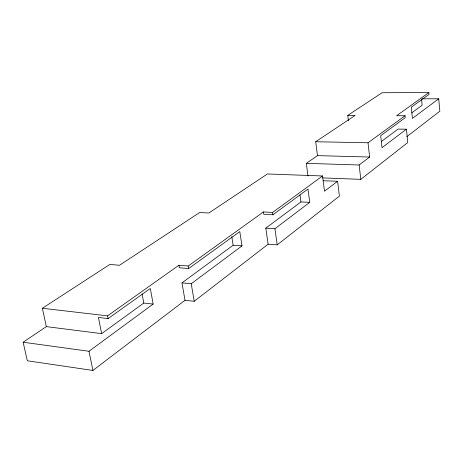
<?xml version="1.0" encoding="UTF-8"?>
<svg xmlns="http://www.w3.org/2000/svg" width="463" height="463" viewBox="0 0 463 463"><rect width="100%" height="100%" fill="white"/><g stroke="black" fill="none" stroke-linecap="round" stroke-linejoin="round"><path stroke-width="0.69" d="M101.657 333.632L98.411 317.45L108.087 318.596L150.301 288.49L153.155 304.069L143.785 303.062L101.657 333.632L46.352 326.623L23.15 342.232L27.317 360.77L92.918 370.446L185.003 300.319L194.223 301.274L268.135 244.198L277.227 244.852L339.425 196.104L337.596 181.282L323.157 180.72M322.578 177.908L360.81 179.343L407.77 142.535L406.41 129.2L398.053 129.09L381.408 141.493M406.838 136.66L439.85 111.195L438.71 98.798L422.169 98.816M268.135 244.198L265.785 228.143L274.912 228.728L309.747 202.36L307.988 189.049L272.91 214.78L263.76 214.265L263.418 211.938L272.58 212.448L322.549 175.975L324.488 191.202L337.596 181.282M307.97 175.963L306.309 163.358L359.138 164.984L369.642 157.032L368.027 142.778L405.044 115.762L405.241 117.689L380.696 135.7L382.004 147.674L406.41 129.2M438.71 98.798L412.417 118.389L411.3 107.19L429.051 94.371L428.877 92.554L382.12 92.727L347.771 115.356L348.419 120.866M185.003 300.319L181.976 282.87L191.231 283.75L241.987 245.894L239.788 231.593L188.638 268.575L179.355 267.77L178.921 265.235L188.204 266.034L263.418 211.938M265.785 228.143L300.944 201.926L309.747 202.36M411.781 112.827L422.152 105.217L421.561 99.128M23.15 342.232L88.977 351.272L153.155 304.069M181.976 282.87L233.132 245.245L241.987 245.894M428.877 92.554L396.658 115.704L405.044 115.762M46.352 326.623L42.37 308.265L107.549 315.87L178.921 265.235M306.309 163.358L317.485 155.632L369.642 157.032M317.485 155.632L315.702 141.736L355.156 115.409L347.771 115.356M42.37 308.265L109.853 264.431L119.489 265.282L199.686 212.5L208.848 213.026L267.406 173.961L322.549 175.975M315.702 141.736L368.027 142.778M88.977 351.272L92.918 370.446M107.549 315.87L108.087 318.596M142.083 293.901L143.785 303.062M188.204 266.034L188.638 268.575M191.231 283.75L194.223 301.274M231.795 236.703L233.132 245.245M272.58 212.448L272.91 214.78M274.912 228.728L277.227 244.852M300.007 194.946L300.944 201.926M359.138 164.984L360.81 179.343"/></g></svg>
